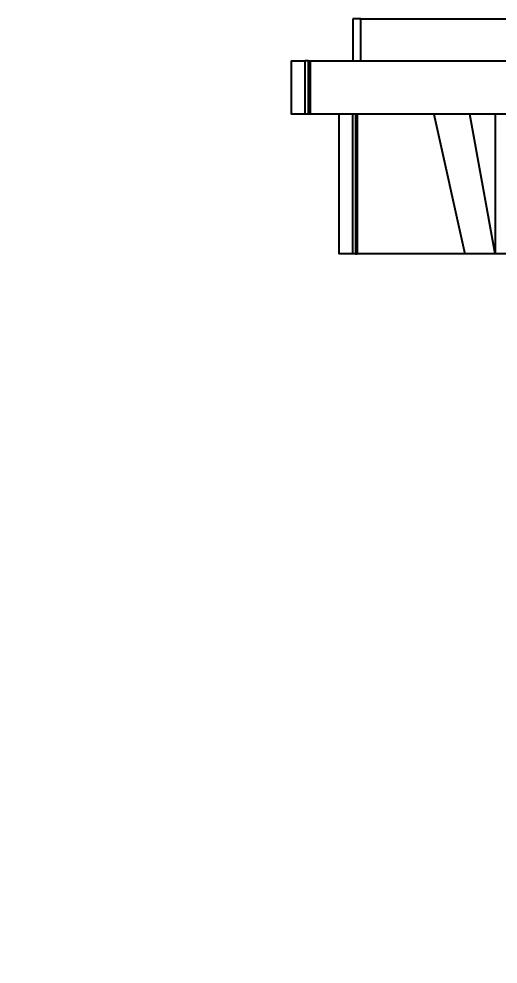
# Model space of a CAD drawing. Extents: x 1571 to 2360, y 0 to 579.
# Drawn here: x 2031.8 to 2066.1, y 175.2 to 242.8 of the extents above; entities that cross this region are included whole.
import ezdxf

# ---------------------------------------------------------------- set-up
doc = ezdxf.new("R2010")
doc.units = 0
doc.header["$LTSCALE"] = 10
doc.header["$MEASUREMENT"] = 0
doc.header["$PDMODE"] = 3
doc.header["$PDSIZE"] = -10
doc.layers.get('0').update_dxf_attribs({"linetype": 'CONTINUOUS'})
doc.layers.get('DEFPOINTS').update_dxf_attribs({"linetype": 'CONTINUOUS'})
doc.layers.add('1', color=7, linetype='CONTINUOUS')
doc.styles.add('Daelim Dimension', font='H2GTRE.TTF')
doc.dimstyles.new('DEFAULT', dxfattribs={"dimscale": 2, "dimtxt": 2, "dimasz": 2, "dimexe": 0, "dimexo": 2, "dimgap": 1, "dimtad": 1, "dimdec": 1, "dimzin": 9, "dimdsep": 46, "dimtxsty": 'Daelim Dimension', "dimcen": 0.5, "dimclrd": 252, "dimclre": 252, "dimclrt": 3, "dimadec": 1, "dimazin": 0, "dimtfac": 1, "dimtdec": 1, "dimtix": 1, "dimtmove": 0, "dimatfit": 3, "dimfxl": 1, "dimtolj": 1, "dimtzin": 1, "dimlwd": 9, "dimlwe": 9, "dimarcsym": 0})

# ---------------------------------------------------------------- blocks, each defined once
blk = doc.blocks.new('*D5')
at = {"color": 5, "lineweight": 9, "ltscale": 0.5, "transparency": 16777216}
for p, q in [((1918.823, 352.154), (1918.823, 158.233)), ((2078.295, 250.289), (2078.295, 158.233)), ((1922.823, 158.233), (2074.295, 158.233))]:
    blk.add_line(p, q, dxfattribs=at)
at = {"color": 5, "ltscale": 0.5, "transparency": 16777216}
for points in [[(1922.823, 158.899), (1922.823, 157.566), (1918.823, 158.233)], [(2074.295, 158.899), (2074.295, 157.566), (2078.295, 158.233)]]:
    blk.add_solid(points, dxfattribs=at)
at = {"layer": 'DEFPOINTS', "color": 0, "ltscale": 0.5, "transparency": 16777216}
for p in [(1918.823, 356.154), (2078.295, 254.289), (2078.295, 158.233)]:
    blk.add_point(p, dxfattribs=at)
at = {"color": 7, "lineweight": -3, "ltscale": 0.5, "transparency": 16777216, "insert": (1998.559, 165.462), "char_height": 10, "attachment_point": 5, "style": 'Daelim Dimension'}
blk.add_mtext('\\A1;159.5', dxfattribs=at)

msp = doc.modelspace()

# ---------------------------------------------------------------- linework, layer by layer
at = {"layer": '1', "color": 7, "linetype": 'Continuous', "lineweight": -3}
for p, q in [((2055.685, 242.789), (2055.685, 239.789)), ((2056.236, 242.789), (2055.685, 242.789)), ((2056.236, 242.789), (2098.495, 242.789)), ((2056.236, 239.789), (2056.236, 242.789)), ((2051.278, 239.789), (2052.278, 239.789)), ((2051.278, 239.789), (2051.278, 235.989)), ((2052.495, 239.789), (2052.278, 239.789)), ((2052.278, 235.989), (2052.278, 239.789)), ((2052.495, 239.789), (2052.627, 239.789)), ((2052.495, 239.789), (2052.495, 235.989)), ((2052.627, 239.789), (2103.995, 239.789)), ((2052.627, 239.789), (2052.627, 235.989)), ((2052.278, 235.989), (2051.278, 235.989)), ((2052.495, 235.989), (2052.278, 235.989)), ((2052.627, 235.989), (2052.495, 235.989)), ((2061.466, 235.989), (2052.627, 235.989)), ((2054.681, 235.989), (2054.681, 225.989)), ((2055.681, 225.989), (2055.681, 235.989)), ((2055.867, 235.989), (2055.867, 225.989)), ((2055.995, 235.989), (2055.995, 225.989)), ((2061.466, 235.987), (2063.679, 225.989)), ((2064.031, 235.989), (2061.498, 235.989)), ((2065.844, 225.989), (2064.031, 235.989)), ((2074.995, 235.989), (2064.031, 235.989)), ((2065.844, 235.989), (2065.844, 225.989)), ((2055.681, 225.989), (2054.681, 225.989)), ((2055.867, 225.989), (2055.681, 225.989)), ((2055.867, 225.989), (2055.995, 225.989)), ((2063.679, 225.989), (2055.995, 225.989)), ((2065.844, 225.989), (2063.679, 225.989)), ((2075.245, 225.989), (2065.844, 225.989))]:
    msp.add_line(p, q, dxfattribs=at)
msp.add_ellipse((2076.565, 166.919), major_axis=(-15.555, 68.977), ratio=0.330241, start_param=6.261945, end_param=6.263282, dxfattribs=at)

# ---------------------------------------------------------------- dimensions: what is measured, and where the dimension line sits
at = {"color": 5, "lineweight": -3, "ltscale": 0.5}
dim = msp.add_linear_dim(base=(2078.295, 158.233), p1=(1918.823, 356.154), p2=(2078.295, 254.289), dimstyle='DEFAULT', override={"dimtxt": 5, "dimclrd": 5, "dimclre": 5, "dimclrt": 7}, dxfattribs=at)
dim.commit()
dim.dimension.update_dxf_attribs({"geometry": '*D5', "text_midpoint": (1998.559, 165.462)})

doc.saveas('drawing.dxf')
